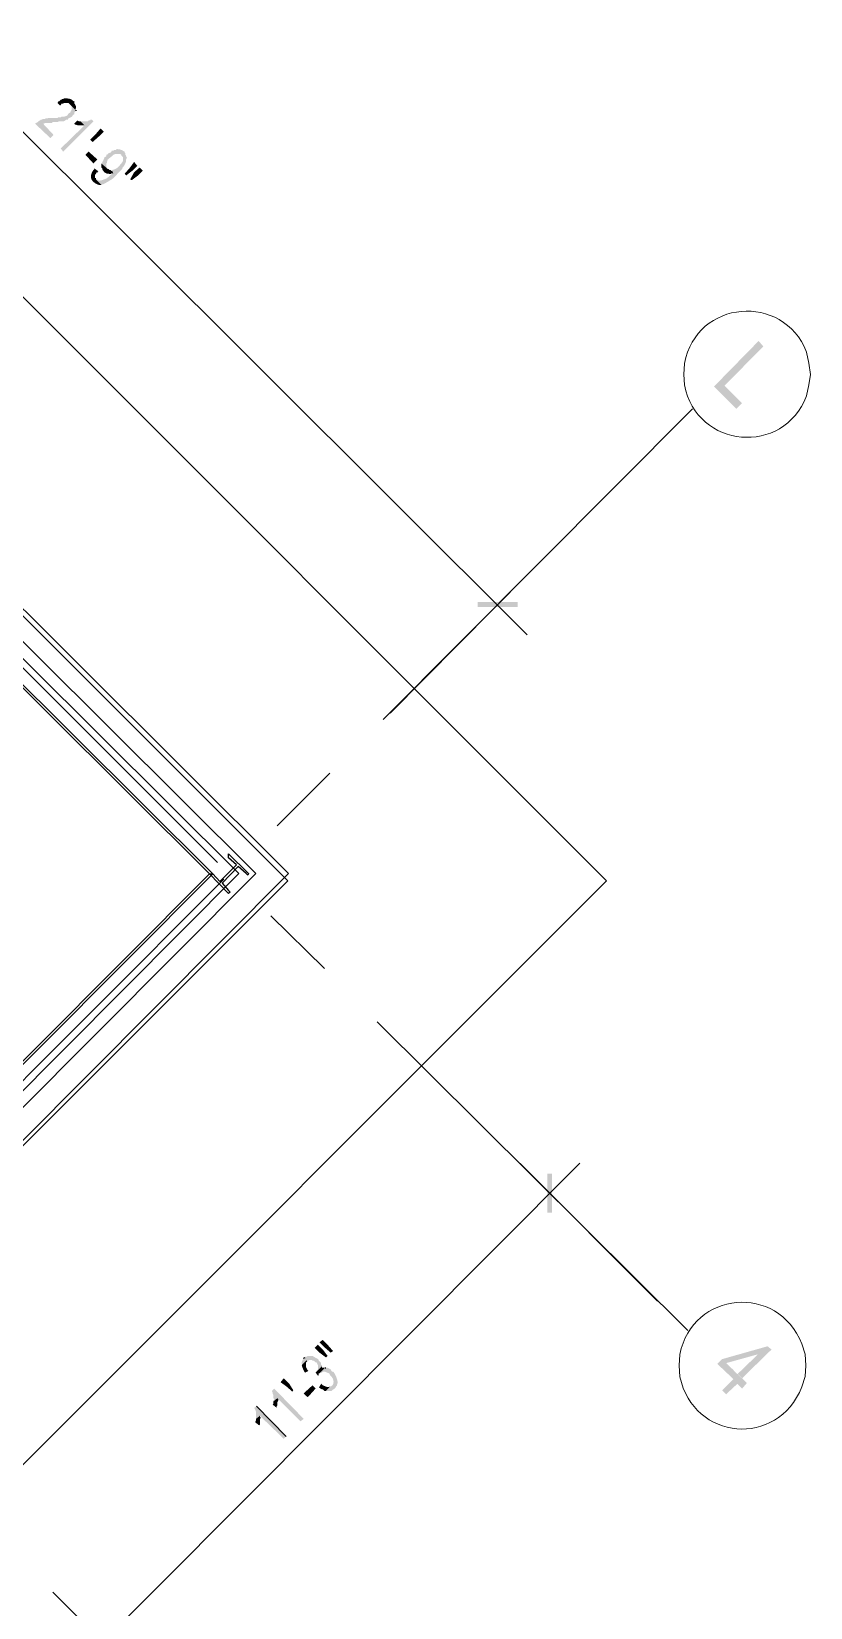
# Model space of a CAD drawing. Header units: inches. Extents: x 6322 to 85903, y -36042 to 7673.
# Drawn here: x 63772.1 to 63938, y 5046.9 to 5382.5 of the extents above; entities that cross this region are included whole.
import ezdxf

# ---------------------------------------------------------------- set-up
doc = ezdxf.new("R2010")
doc.units = ezdxf.units.IN
doc.header["$LTSCALE"] = 10
doc.linetypes.add('Amconstr', pattern=[9999, 9999, 0])
doc.layers.add('FOOTPATH', color=1, linetype='Continuous')
doc.layers.add('Plot Boundary', color=1, linetype='Continuous')

# ---------------------------------------------------------------- blocks, each defined once
blk = doc.blocks.new('pdf plan')
at = {"true_color": 0x000007}
for points in [[(717.216, 317.749), (717.15, 317.816), (717.15, 317.816), (717.127, 317.827), (717.107, 317.837), (717.09, 317.844), (717.075, 317.85), (717.063, 317.855), (717.054, 317.859), (717.046, 317.861), (717.039, 317.862), (717.035, 317.863), (717.031, 317.863), (717.028, 317.862), (717.026, 317.861), (717.024, 317.86), (717.022, 317.859), (717.02, 317.858), (717.017, 317.857), (717.014, 317.857), (717.01, 317.858), (717.005, 317.859), (716.998, 317.861), (716.99, 317.864), (716.979, 317.868), (716.966, 317.874), (716.951, 317.882), (716.951, 317.882), (716.918, 317.882), (716.852, 317.882), (716.786, 317.849), (716.753, 317.849), (716.72, 317.816), (716.687, 317.816), (716.62, 317.749), (716.587, 317.749), (716.554, 317.683), (716.654, 317.584), (716.687, 317.584), (716.72, 317.65), (716.753, 317.65), (716.852, 317.683), (716.984, 317.683), (717.017, 317.683), (717.05, 317.65), (717.315, 317.386), (717.315, 317.452), (717.315, 317.452), (717.319, 317.464), (717.321, 317.476), (717.323, 317.487), (717.324, 317.499), (717.324, 317.51), (717.323, 317.521), (717.322, 317.531), (717.32, 317.541), (717.317, 317.551), (717.314, 317.561), (717.311, 317.571), (717.307, 317.58), (717.303, 317.589), (717.298, 317.598), (717.293, 317.607), (717.288, 317.616), (717.283, 317.625), (717.278, 317.633), (717.273, 317.642), (717.268, 317.65), (717.263, 317.658), (717.258, 317.667), (717.253, 317.675), (717.249, 317.683), (717.249, 317.683), (717.249, 317.716)], [(717.315, 317.386), (717.084, 317.65), (717.117, 317.584), (717.15, 317.551), (717.15, 317.551), (717.15, 317.528), (717.15, 317.507), (717.15, 317.489), (717.149, 317.474), (717.149, 317.461), (717.149, 317.449), (717.148, 317.439), (717.147, 317.431), (717.146, 317.424), (717.145, 317.417), (717.143, 317.412), (717.141, 317.406), (717.139, 317.401), (717.137, 317.396), (717.134, 317.39), (717.13, 317.384), (717.126, 317.377), (717.122, 317.37), (717.117, 317.36), (717.111, 317.35), (717.105, 317.337), (717.099, 317.323), (717.092, 317.306), (717.084, 317.286), (717.084, 317.286), (717.017, 317.253), (716.951, 317.154), (716.852, 317.121), (716.786, 317.121), (716.72, 317.121), (716.687, 317.088), (716.587, 317.088), (716.554, 317.055), (716.554, 317.055), (716.53, 317.055), (716.508, 317.055), (716.487, 317.055), (716.467, 317.055), (716.449, 317.055), (716.432, 317.055), (716.415, 317.055), (716.4, 317.055), (716.385, 317.055), (716.371, 317.055), (716.357, 317.055), (716.343, 317.055), (716.33, 317.055), (716.317, 317.055), (716.303, 317.055), (716.29, 317.055), (716.276, 317.055), (716.261, 317.055), (716.246, 317.055), (716.23, 317.055), (716.214, 317.055), (716.196, 317.055), (716.177, 317.055), (716.157, 317.055), (716.157, 317.055), (716.091, 317.055), (716.025, 317.022), (715.959, 317.022), (715.893, 316.989), (715.86, 316.989), (715.76, 316.922), (715.727, 316.889), (715.661, 316.856), (715.628, 316.823), (716.257, 316.228), (716.389, 316.36), (715.959, 316.823), (715.992, 316.823), (716.025, 316.856), (716.091, 316.856), (716.323, 316.856), (716.356, 316.889), (716.554, 316.889), (716.62, 316.922), (716.72, 316.922), (716.753, 316.922), (716.819, 316.922), (716.918, 316.989), (716.951, 316.989), (716.984, 316.989), (717.017, 317.055), (717.017, 317.055), (717.041, 317.063), (717.061, 317.07), (717.079, 317.077), (717.094, 317.083), (717.107, 317.089), (717.119, 317.095), (717.128, 317.1), (717.136, 317.105), (717.143, 317.11), (717.149, 317.115), (717.154, 317.12), (717.158, 317.125), (717.162, 317.13), (717.166, 317.136), (717.17, 317.142), (717.174, 317.148), (717.179, 317.155), (717.185, 317.162), (717.192, 317.17), (717.2, 317.178), (717.209, 317.187), (717.22, 317.197), (717.234, 317.208), (717.249, 317.22), (717.249, 317.22), (717.249, 317.286), (717.282, 317.319), (717.315, 317.353)], [(718.043, 316.922), (717.977, 316.989), (717.911, 316.989), (717.911, 316.956), (717.844, 316.956), (717.811, 316.922), (717.745, 316.922), (717.712, 316.922), (717.547, 316.922), (717.514, 316.922), (717.679, 316.757), (716.687, 315.798), (716.786, 315.665)], [(717.514, 316.922), (717.447, 316.922), (717.381, 316.956), (717.249, 316.823), (717.282, 316.79), (717.315, 316.79), (717.381, 316.757), (717.447, 316.757), (717.514, 316.757), (717.679, 316.757)], [(717.911, 316.162), (718.142, 316.393), (718.341, 316.625), (718.473, 316.492), (718.274, 316.294), (718.01, 316.062)], [(717.712, 315.533), (717.844, 315.665), (718.208, 315.335), (718.043, 315.169)], [(719.002, 315.765), (718.969, 315.732), (718.903, 315.732), (718.87, 315.699), (718.837, 315.699), (718.804, 315.699), (718.771, 315.632), (718.671, 315.599), (718.605, 315.533), (718.572, 315.533), (718.572, 315.467), (718.506, 315.434), (718.44, 315.268), (718.407, 315.235), (718.407, 315.202), (718.374, 315.169), (718.638, 314.938), (718.605, 314.971), (718.605, 315.004), (718.572, 315.037), (718.572, 315.169), (718.605, 315.202), (718.605, 315.235), (718.638, 315.335), (718.804, 315.467), (718.837, 315.5), (718.87, 315.533), (718.903, 315.533), (718.936, 315.566), (719.135, 315.566), (719.201, 315.533)], [(719.862, 315.07), (719.73, 315.235), (719.565, 315.004), (719.333, 314.739), (719.399, 314.673), (719.664, 314.872)], [(718.208, 314.872), (718.076, 314.971), (718.076, 314.938), (718.076, 314.938), (718.06, 314.921), (718.044, 314.903), (718.03, 314.884), (718.016, 314.864), (718.003, 314.844), (717.991, 314.823), (717.98, 314.802), (717.971, 314.78), (717.962, 314.757), (717.955, 314.735), (717.948, 314.712), (717.944, 314.69), (717.94, 314.667), (717.938, 314.644), (717.938, 314.622), (717.939, 314.6), (717.941, 314.578), (717.946, 314.556), (717.952, 314.535), (717.96, 314.515), (717.969, 314.495), (717.981, 314.477), (717.994, 314.459), (718.01, 314.442), (718.01, 314.442), (718.043, 314.408), (718.043, 314.408), (718.051, 314.4), (718.061, 314.392), (718.071, 314.384), (718.081, 314.376), (718.092, 314.368), (718.103, 314.36), (718.114, 314.352), (718.126, 314.345), (718.138, 314.337), (718.15, 314.331), (718.163, 314.324), (718.175, 314.317), (718.188, 314.311), (718.2, 314.306), (718.212, 314.301), (718.224, 314.296), (718.236, 314.291), (718.248, 314.287), (718.259, 314.284), (718.27, 314.281), (718.28, 314.279), (718.29, 314.277), (718.299, 314.276), (718.308, 314.276), (718.308, 314.276), (718.374, 314.276), (718.142, 314.508), (718.142, 314.574), (718.109, 314.574), (718.109, 314.706), (718.142, 314.739), (718.175, 314.805)], [(718.771, 314.872), (718.738, 314.905), (718.704, 314.905), (718.671, 314.938), (718.638, 314.938), (718.374, 315.169), (718.374, 315.004), (718.407, 314.971), (718.407, 314.938), (718.44, 314.872), (718.473, 314.838), (718.506, 314.805), (718.506, 314.805), (718.514, 314.797), (718.523, 314.79), (718.532, 314.784), (718.542, 314.778), (718.551, 314.772), (718.561, 314.767), (718.572, 314.763), (718.582, 314.759), (718.593, 314.755), (718.604, 314.752), (718.615, 314.75), (718.626, 314.747), (718.637, 314.746), (718.649, 314.744), (718.661, 314.743), (718.673, 314.742), (718.685, 314.741), (718.697, 314.74), (718.709, 314.74), (718.721, 314.74), (718.733, 314.739), (718.746, 314.739), (718.758, 314.739), (718.771, 314.739), (718.771, 314.739), (718.804, 314.772), (718.837, 314.772)], [(720.094, 314.872), (719.962, 315.004), (719.73, 314.805), (719.565, 314.508), (719.631, 314.475), (719.895, 314.673)], [(745.83, 307.528), (745.631, 307.759), (743.779, 305.874), (744.705, 304.948), (744.937, 305.179), (744.209, 305.907)], [(733.954, 296.942), (733.954, 296.744), (735.608, 296.942)], [(733.954, 296.744), (735.608, 296.942), (735.608, 296.744)], [(736.799, 271.603), (736.998, 271.603), (736.799, 273.224)], [(736.998, 271.603), (736.799, 273.224), (736.998, 273.224)], [(727.272, 266.145), (727.14, 266.013), (727.338, 265.814), (727.603, 265.616), (727.669, 265.682), (727.471, 265.947)], [(727.471, 266.344), (727.338, 266.244), (727.57, 266.013), (727.801, 265.814), (727.901, 265.88), (727.669, 266.145)], [(726.677, 265.583), (726.677, 265.55), (726.677, 265.55), (726.669, 265.545), (726.661, 265.539), (726.654, 265.533), (726.647, 265.526), (726.64, 265.518), (726.634, 265.509), (726.628, 265.499), (726.623, 265.49), (726.618, 265.479), (726.614, 265.469), (726.61, 265.458), (726.606, 265.446), (726.604, 265.435), (726.601, 265.423), (726.599, 265.412), (726.598, 265.4), (726.598, 265.389), (726.598, 265.377), (726.598, 265.367), (726.599, 265.356), (726.601, 265.346), (726.604, 265.336), (726.607, 265.327), (726.611, 265.318), (726.611, 265.318), (726.611, 265.285), (726.809, 265.483), (726.842, 265.483), (726.875, 265.483), (726.908, 265.517), (727.008, 265.517), (727.041, 265.483), (727.074, 265.483), (727.14, 265.45), (727.173, 265.417), (727.206, 265.417), (727.272, 265.285), (727.272, 265.12), (727.239, 265.086), (727.206, 265.053), (727.206, 265.02), (727.438, 265.252), (727.438, 265.285), (727.404, 265.318), (727.404, 265.384), (727.371, 265.417), (727.305, 265.483), (727.305, 265.517), (727.272, 265.55), (727.206, 265.583), (727.041, 265.682), (726.842, 265.682), (726.809, 265.649), (726.776, 265.649), (726.743, 265.649), (726.743, 265.616)], [(726.611, 265.285), (726.611, 265.252), (726.611, 265.252), (726.615, 265.24), (726.619, 265.228), (726.623, 265.216), (726.627, 265.205), (726.631, 265.194), (726.635, 265.183), (726.639, 265.173), (726.644, 265.162), (726.648, 265.152), (726.652, 265.143), (726.656, 265.133), (726.66, 265.124), (726.664, 265.114), (726.668, 265.105), (726.673, 265.097), (726.677, 265.088), (726.681, 265.079), (726.685, 265.07), (726.689, 265.062), (726.693, 265.054), (726.697, 265.045), (726.702, 265.037), (726.706, 265.029), (726.71, 265.02), (726.71, 265.02), (726.743, 264.987), (726.875, 265.053), (726.842, 265.086), (726.776, 265.219), (726.776, 265.252), (726.776, 265.351), (726.776, 265.417), (726.809, 265.483)], [(746.095, 265.913), (745.929, 266.046), (744.044, 265.517), (743.845, 265.318), (744.507, 264.69), (744.044, 264.226), (744.209, 264.061), (744.672, 264.491), (744.871, 264.293), (745.069, 264.524), (744.209, 265.351), (745.532, 265.715)], [(746.095, 265.913), (745.532, 265.715), (744.672, 264.888), (744.209, 265.351), (744.871, 264.723)], [(727.173, 264.987), (727.272, 264.855), (727.305, 264.888), (727.305, 264.954), (727.338, 264.954), (727.57, 265.186), (727.537, 265.186), (727.504, 265.186), (727.438, 265.186), (727.404, 265.153), (727.438, 265.186), (727.438, 265.252), (727.206, 265.02)], [(727.57, 265.186), (727.338, 264.954), (727.371, 264.987), (727.404, 264.987), (727.438, 264.987), (727.471, 265.02), (727.57, 265.02), (727.735, 264.954), (727.768, 264.888), (727.801, 264.855), (727.801, 264.855), (727.814, 264.842), (727.825, 264.829), (727.837, 264.815), (727.848, 264.8), (727.858, 264.785), (727.868, 264.77), (727.877, 264.754), (727.885, 264.737), (727.892, 264.721), (727.899, 264.704), (727.904, 264.686), (727.909, 264.669), (727.913, 264.651), (727.915, 264.633), (727.916, 264.616), (727.917, 264.598), (727.915, 264.58), (727.913, 264.562), (727.909, 264.544), (727.904, 264.526), (727.897, 264.509), (727.889, 264.492), (727.879, 264.475), (727.868, 264.458), (727.868, 264.458), (727.603, 264.226), (727.801, 264.226), (727.834, 264.226), (727.868, 264.259), (727.901, 264.293), (727.934, 264.293), (727.967, 264.326), (728, 264.359), (728.033, 264.425), (728.066, 264.458), (728.066, 264.491), (728.066, 264.491), (728.073, 264.508), (728.079, 264.527), (728.082, 264.546), (728.084, 264.567), (728.084, 264.588), (728.083, 264.61), (728.08, 264.633), (728.076, 264.656), (728.071, 264.68), (728.065, 264.704), (728.057, 264.728), (728.05, 264.752), (728.041, 264.775), (728.032, 264.799), (728.022, 264.822), (728.012, 264.844), (728.002, 264.866), (727.992, 264.886), (727.981, 264.906), (727.971, 264.925), (727.961, 264.943), (727.951, 264.959), (727.942, 264.974), (727.934, 264.987), (727.934, 264.987), (727.901, 265.02), (727.868, 265.02), (727.834, 265.053), (727.801, 265.12), (727.669, 265.186), (727.636, 265.186), (727.603, 265.186)], [(725.453, 264.326), (725.354, 264.226), (725.387, 264.16), (725.387, 264.127), (725.42, 264.061), (725.42, 263.929), (725.453, 263.896), (725.453, 263.863), (725.42, 263.829), (725.42, 263.796), (725.585, 263.929), (726.544, 262.969), (726.677, 263.069)], [(726.214, 264.193), (725.949, 264.425), (725.717, 264.59), (725.85, 264.756), (726.081, 264.524), (726.247, 264.259)], [(726.842, 263.962), (726.677, 264.127), (727.041, 264.458), (727.173, 264.326)], [(727.404, 264.524), (727.305, 264.359), (727.338, 264.359), (727.371, 264.326), (727.438, 264.293), (727.471, 264.293), (727.504, 264.259), (727.537, 264.226), (727.57, 264.226), (727.603, 264.226), (727.834, 264.458), (727.801, 264.425), (727.735, 264.392), (727.636, 264.392), (727.471, 264.458)], [(724.725, 263.598), (724.626, 263.532), (724.659, 263.466), (724.659, 263.466), (724.667, 263.449), (724.673, 263.433), (724.679, 263.417), (724.684, 263.402), (724.688, 263.387), (724.692, 263.372), (724.695, 263.357), (724.697, 263.342), (724.698, 263.327), (724.699, 263.313), (724.7, 263.298), (724.7, 263.284), (724.7, 263.269), (724.7, 263.255), (724.699, 263.24), (724.698, 263.225), (724.697, 263.211), (724.696, 263.196), (724.695, 263.181), (724.694, 263.165), (724.693, 263.15), (724.693, 263.134), (724.692, 263.118), (724.692, 263.102), (724.692, 263.102), (724.692, 263.069), (724.857, 263.201), (725.85, 262.242), (725.949, 262.341)], [(725.42, 263.796), (725.42, 263.697), (725.387, 263.664), (725.552, 263.532), (725.552, 263.565), (725.552, 263.598), (725.585, 263.631), (725.585, 263.763), (725.618, 263.829), (725.618, 263.896), (725.585, 263.929)], [(724.692, 263.069), (724.692, 263.002), (724.659, 262.936), (724.824, 262.804), (724.857, 262.837), (724.857, 262.87), (724.857, 262.903), (724.857, 263.069), (724.89, 263.102), (724.89, 263.135), (724.857, 263.168), (724.857, 263.201)]]:
    blk.add_hatch(color=7, dxfattribs=at).paths.add_polyline_path(points)
h = blk.add_hatch(color=7, dxfattribs=at)
edge = h.paths.add_edge_path()
edge.add_line((719.333, 315.632), (719.333, 315.665))
edge.add_line((719.333, 315.665), (719.267, 315.699))
edge.add_spline(control_points=[(719.267, 315.699), (719.234, 315.732), (719.101, 315.765), (719.035, 315.765)], knot_values=[0, 0, 0, 0, 1, 1, 1, 1], degree=3, periodic=0)
edge.add_line((719.035, 315.765), (719.002, 315.765))
edge.add_line((719.002, 315.765), (719.201, 315.533))
edge.add_line((719.201, 315.533), (719.201, 315.5))
edge.add_line((719.201, 315.5), (719.234, 315.467))
edge.add_line((719.234, 315.467), (719.267, 315.434))
edge.add_line((719.267, 315.434), (719.267, 315.268))
edge.add_line((719.267, 315.268), (719.201, 315.169))
edge.add_line((719.201, 315.169), (719.168, 315.136))
edge.add_spline(control_points=[(719.168, 315.136), (719.068, 315.004), (719.002, 314.938), (718.837, 314.905)], knot_values=[0, 0, 0, 0, 1, 1, 1, 1], degree=3, periodic=0)
edge.add_line((718.837, 314.905), (718.804, 314.872))
edge.add_line((718.804, 314.872), (718.771, 314.872))
edge.add_line((718.771, 314.872), (718.837, 314.772))
edge.add_line((718.837, 314.772), (718.837, 314.739))
edge.add_line((718.837, 314.739), (718.804, 314.739))
edge.add_spline(control_points=[(718.804, 314.739), (718.738, 314.673), (718.671, 314.607), (718.572, 314.541)], knot_values=[0, 0, 0, 0, 1, 1, 1, 1], degree=3, periodic=0)
edge.add_line((718.572, 314.541), (718.473, 314.508))
edge.add_spline(control_points=[(718.473, 314.508), (718.407, 314.475), (718.308, 314.442), (718.208, 314.475)], knot_values=[0, 0, 0, 0, 1, 1, 1, 1], degree=3, periodic=0)
edge.add_line((718.208, 314.475), (718.208, 314.508))
edge.add_line((718.208, 314.508), (718.142, 314.508))
edge.add_line((718.142, 314.508), (718.374, 314.276))
edge.add_line((718.374, 314.276), (718.407, 314.309))
edge.add_line((718.407, 314.309), (718.44, 314.309))
edge.add_line((718.44, 314.309), (718.506, 314.342))
edge.add_spline(control_points=[(718.506, 314.342), (718.572, 314.375), (718.638, 314.408), (718.738, 314.475)], knot_values=[0, 0, 0, 0, 1, 1, 1, 1], degree=3, periodic=0)
edge.add_line((718.738, 314.475), (718.804, 314.508))
edge.add_spline(control_points=[(718.804, 314.508), (718.837, 314.541), (719.035, 314.706), (719.035, 314.739)], knot_values=[0, 0, 0, 0, 1, 1, 1, 1], degree=3, periodic=0)
edge.add_line((719.035, 314.739), (719.234, 314.938))
edge.add_line((719.234, 314.938), (719.267, 315.037))
edge.add_line((719.267, 315.037), (719.3, 315.037))
edge.add_line((719.3, 315.037), (719.333, 315.103))
edge.add_line((719.333, 315.103), (719.366, 315.169))
edge.add_line((719.366, 315.169), (719.399, 315.268))
edge.add_line((719.399, 315.268), (719.399, 315.335))
edge.add_line((719.399, 315.335), (719.432, 315.401))
edge.add_line((719.432, 315.401), (719.399, 315.467))
edge.add_line((719.399, 315.467), (719.399, 315.5))
edge.add_line((719.399, 315.5), (719.366, 315.533))
edge.add_line((719.366, 315.533), (719.366, 315.566))
edge.add_line((719.366, 315.566), (719.366, 315.599))
edge.add_line((719.366, 315.599), (719.333, 315.632))
at = {"color": 7, "linetype": 'Continuous', "lineweight": -2, "true_color": 0x000007}
for p, q in [((717.216, 317.749), (717.249, 317.716)), ((717.315, 317.386), (717.315, 317.353)), ((718.208, 314.872), (718.175, 314.805)), ((718.771, 314.872), (718.837, 314.772)), ((726.611, 265.285), (726.809, 265.483)), ((726.677, 265.583), (726.743, 265.616)), ((727.57, 265.186), (727.603, 265.186)), ((724.725, 263.598), (725.949, 262.341))]:
    blk.add_line(p, q, dxfattribs=at)
for points in [[(697.633, 333.992), (736.005, 295.586), (736.005, 295.586)], [(703.521, 306.866), (702.562, 305.907), (722.806, 285.695), (693.895, 256.783), (694.854, 255.824)], [(704.149, 306.238), (703.786, 305.907), (724.03, 285.695), (695.152, 256.783), (695.482, 256.453)], [(742.886, 304.948), (730.018, 292.08), (730.018, 292.08)], [(730.315, 292.344), (736.005, 298.067), (736.005, 298.067)], [(723.137, 286.158), (712.155, 297.174), (712.155, 297.174)], [(727.801, 289.863), (725.618, 287.68), (725.618, 287.68)], [(723.402, 285.464), (712.386, 274.481), (712.386, 274.481)], [(727.57, 281.759), (725.354, 283.942), (725.354, 283.942)], [(742.621, 266.707), (729.753, 279.542), (729.753, 279.542)], [(717.084, 252.582), (738.155, 273.654), (738.155, 273.654)], [(741.364, 267.931), (735.674, 273.654), (735.674, 273.654)], [(724.03, 248.117), (716.257, 255.89), (716.257, 255.89)]]:
    blk.add_lwpolyline(points, dxfattribs=at)
for points in [[(726.081, 285.695), (695.549, 255.129), (694.854, 255.824), (724.725, 285.695), (703.521, 306.866), (704.216, 307.561)], [(723.6, 285.001), (723.666, 284.934), (723.6, 284.868), (722.806, 285.695), (722.873, 285.695), (722.939, 285.695), (723.236, 285.364), (723.931, 286.059), (723.6, 286.357), (723.6, 286.423), (723.6, 286.522), (724.427, 285.695), (724.394, 285.629), (724.328, 285.695), (723.997, 285.993), (723.336, 285.298)]]:
    blk.add_lwpolyline(points, close=True, dxfattribs=at)
at = {"color": 7, "linetype": 'Continuous', "lineweight": 5, "true_color": 0x000007}
for points in [[(703.62, 306.8), (702.694, 305.907), (722.939, 285.695), (694.027, 256.783), (694.92, 255.89)], [(742.555, 306.833), (742.522, 306.37), (742.555, 305.94)], [(747.782, 306.37), (747.715, 306.833), (747.616, 307.296)], [(747.616, 305.477), (747.715, 305.94), (747.782, 306.37)], [(747.517, 265.252), (747.484, 265.715), (747.352, 266.145)], [(742.29, 265.715), (742.257, 265.252), (742.29, 264.789)], [(747.352, 264.359), (747.484, 264.789), (747.517, 265.252)]]:
    blk.add_lwpolyline(points, dxfattribs=at)
for points in [[(747.616, 307.296), (746.657, 309.777), (743.051, 309.48), (742.555, 306.833)], [(742.555, 305.94), (743.051, 303.294), (746.657, 302.963), (747.616, 305.477)], [(747.352, 266.145), (746.359, 268.659), (742.82, 268.361), (742.29, 265.715)], [(742.29, 264.789), (742.853, 262.142), (746.326, 261.812), (747.352, 264.359)]]:
    blk.add_open_spline(points, degree=3, dxfattribs=at)
at = {"layer": 'Plot Boundary', "color": 5, "lineweight": -3}
blk.add_lwpolyline([(565.714, 310.479), (633.625, 378.151), (726.055, 285.395), (658.145, 217.723)], close=True, dxfattribs=at)

msp = doc.modelspace()

# ---------------------------------------------------------------- linework, layer by layer
at = {"layer": 'FOOTPATH'}
msp.add_lwpolyline([(60943.3098, 6037.65715), (63058.56644, 6037.65715), (63894.59773, 5201.62585), (63478.81895, 4785.84707), (62815.00886, 5449.65715), (61309.3098, 5449.65715), (61309.3098, 5350.45736), (60943.3098, 5350.45736)], close=True, dxfattribs=at)

# ---------------------------------------------------------------- block references
at = {"linetype": 'Amconstr', "lineweight": 25, "xscale": 5.131858713091743, "yscale": 5.131858713091743, "zscale": 5.131858713091743, "rotation": 0.100856521769071}
msp.add_blockref('pdf plan', (60103.28593, 3730.46186), dxfattribs=at)

doc.saveas('drawing.dxf')
